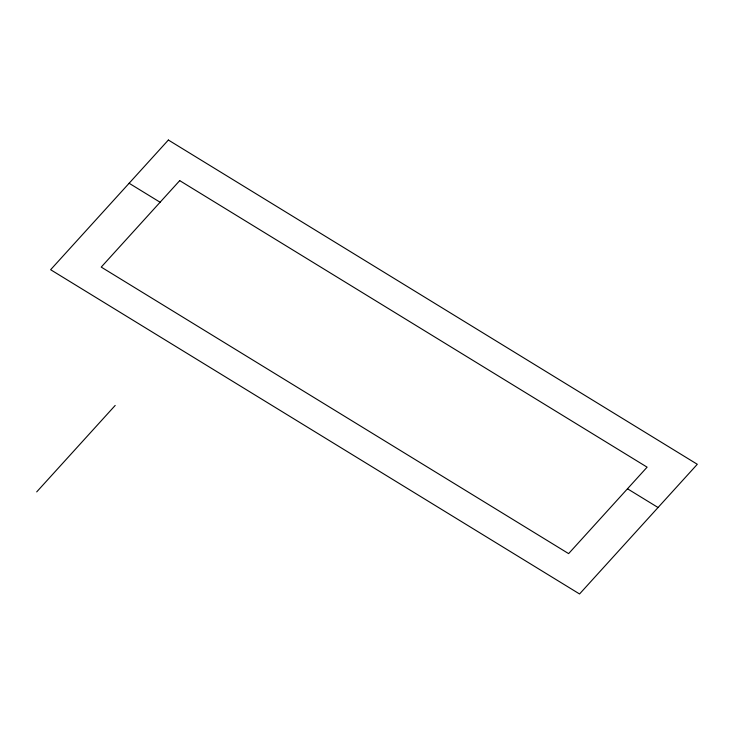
<?xml version="1.0" encoding="UTF-8"?>
<svg xmlns="http://www.w3.org/2000/svg" width="734" height="734" viewBox="0 0 734 734"><rect width="100%" height="100%" fill="white"/><g stroke="black" fill="none" stroke-linecap="round" stroke-linejoin="round"><path stroke-width="1.1" d="M36.7 491.899L115.192 405.443M129.12 183.261L160.095 202.245M627.487 488.78L658.049 507.515M168.37 140.029L50.628 269.717L579.557 593.971L697.3 464.283L168.37 140.029M179.72 180.628L101.228 267.093L568.621 553.62L647.113 467.163L179.72 180.628"/></g></svg>
